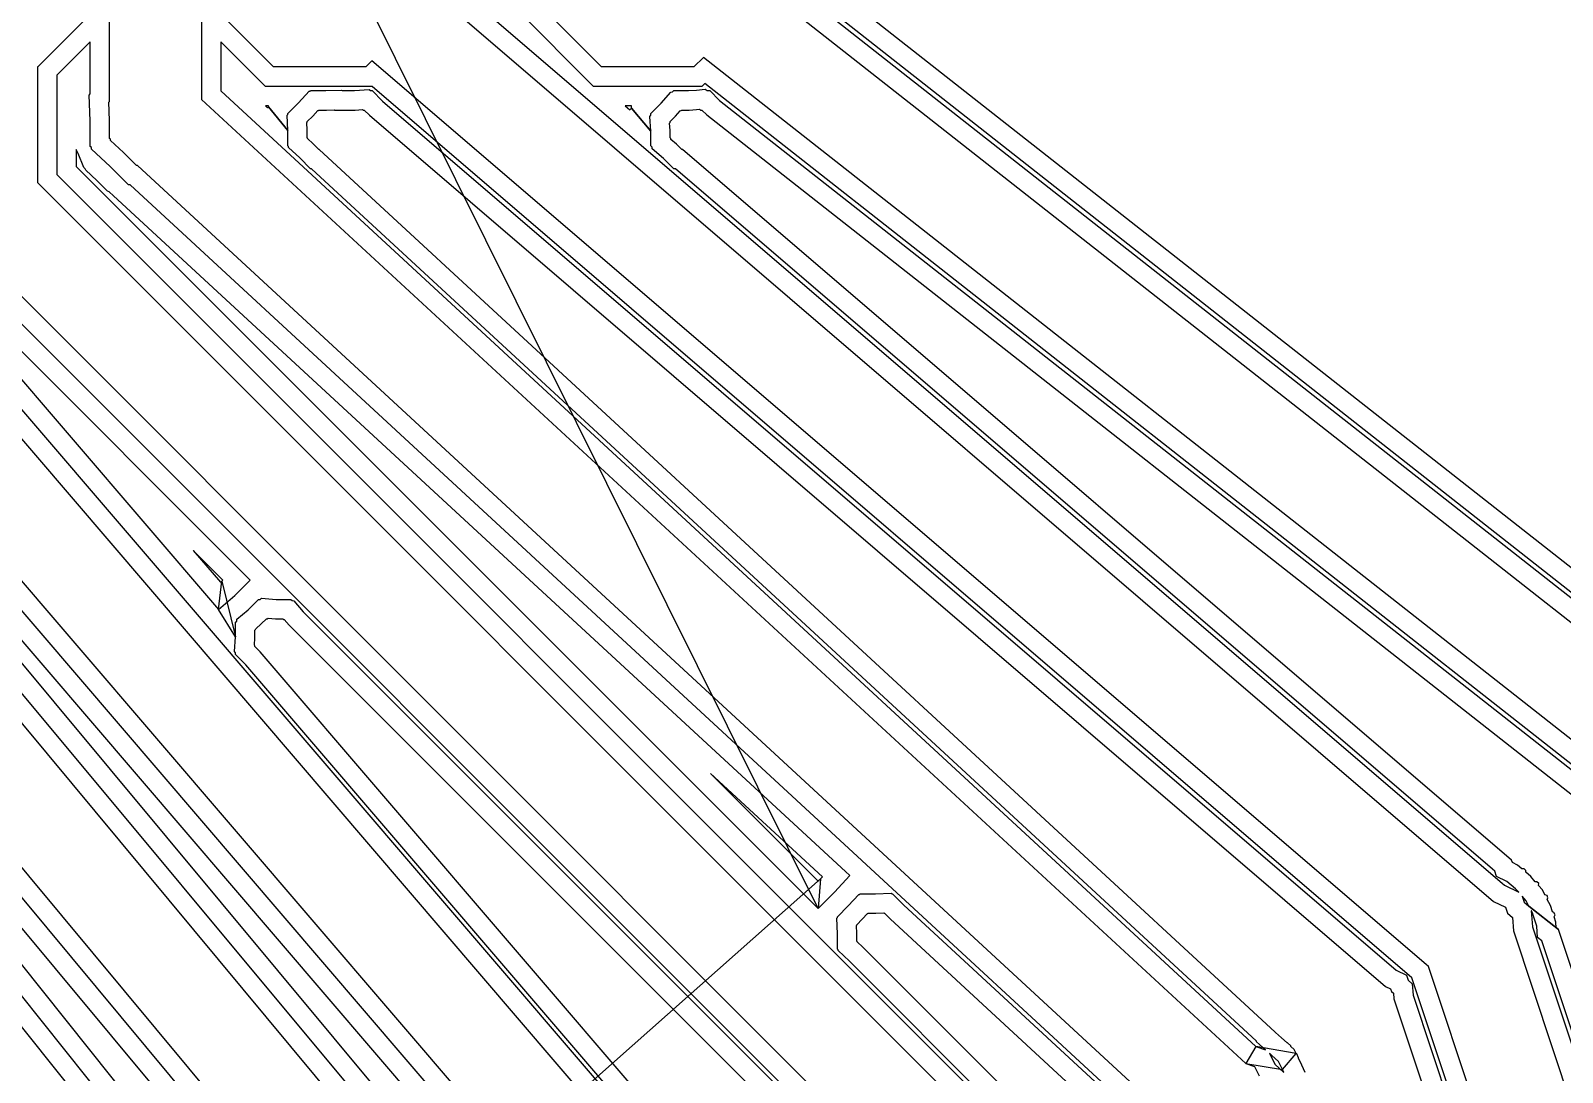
# Model space of a CAD drawing. Extents: x -122 to 0, y 0 to 97.
# Drawn here: x -96.85 to -84.99, y 54.85 to 62.92 of the extents above; entities that cross this region are included whole.
import ezdxf

# ---------------------------------------------------------------- set-up
doc = ezdxf.new("R2010")
doc.units = 0
doc.layers.add('milling', color=1, linetype='CONTINUOUS')
doc.layers.add('rapid_move', color=62, linetype='CONTINUOUS')

msp = doc.modelspace()

# ---------------------------------------------------------------- linework, layer by layer
at = {"layer": 'milling'}
for p, q in [((-96.2405, 62.3689), (-96.2405, 64.6226)), ((-95.5294, 64.6226), (-95.5294, 62.3856)), ((-91.0614, 63.3465), (-83.5873, 57.474)), ((-83.5774, 57.6993), (-90.7785, 63.3572)), ((-93.7514, 63.228), (-85.5267, 56.1783)), ((-93.6014, 63.297), (-85.4432, 56.3043)), ((-91.2114, 63.2736), (-83.5754, 57.2739)), ((-83.6767, 57.5865), (-90.8302, 63.2072)), ((-96.2914, 63.1423), (-96.7973, 62.6364)), ((-94.9726, 62.6364), (-95.4785, 63.1423)), ((-92.4326, 62.6364), (-92.9385, 63.1423)), ((-92.4948, 62.4864), (-93.0885, 63.0801)), ((-96.3905, 62.8311), (-96.6494, 62.5721)), ((-96.3905, 62.4276), (-96.3905, 62.8311)), ((-95.0348, 62.4864), (-95.3794, 62.8311)), ((-95.3794, 62.8311), (-95.3794, 62.4513)), ((-96.7973, 62.6364), (-96.7994, 62.6364)), ((-96.7994, 62.6364), (-96.7994, 61.7423)), ((-94.2573, 62.6364), (-94.9726, 62.6364)), ((-94.2096, 62.6842), (-94.2573, 62.6364)), ((-86.031, 55.6741), (-94.2096, 62.6842)), ((-91.7173, 62.6364), (-92.4326, 62.6364)), ((-91.6443, 62.7095), (-91.7173, 62.6364)), ((-83.9977, 56.7014), (-91.6443, 62.7095)), ((-96.6494, 62.5721), (-96.6494, 61.8044)), ((-91.6323, 62.5093), (-91.6551, 62.4864)), ((-84.1477, 56.6285), (-91.6323, 62.5093)), ((-96.3985, 62.419), (-96.3905, 62.4276)), ((-96.3905, 62.2197), (-96.3985, 62.419)), ((-95.5294, 62.3856), (-87.4451, 54.9231)), ((-95.3794, 62.4513), (-87.367, 55.0551)), ((-94.2092, 62.4864), (-95.0348, 62.4864)), ((-94.7777, 62.3597), (-94.6963, 62.4479)), ((-94.6963, 62.4479), (-94.6892, 62.4482)), ((-94.6892, 62.4482), (-94.6843, 62.4531)), ((-94.6843, 62.4531), (-94.5662, 62.4531)), ((-94.5662, 62.4531), (-94.446, 62.4579)), ((-94.446, 62.4579), (-94.4408, 62.4531)), ((-94.4408, 62.4531), (-94.3448, 62.4531)), ((-94.3448, 62.4531), (-94.2316, 62.4618)), ((-94.2316, 62.4618), (-94.2215, 62.4531)), ((-94.2215, 62.4531), (-94.2081, 62.4531)), ((-86.1602, 55.5872), (-94.2092, 62.4864)), ((-94.2081, 62.4531), (-94.128, 62.3729)), ((-94.128, 62.3729), (-86.2808, 55.6466)), ((-91.6551, 62.4864), (-92.4948, 62.4864)), ((-91.9705, 62.3563), (-91.8965, 62.4426)), ((-91.8965, 62.4426), (-91.8831, 62.4436)), ((-91.8831, 62.4436), (-91.8737, 62.4531)), ((-91.8737, 62.4531), (-91.7599, 62.4531)), ((-91.7599, 62.4531), (-91.6974, 62.4579)), ((-91.6974, 62.4579), (-91.6309, 62.4659)), ((-91.6309, 62.4659), (-91.6147, 62.4531)), ((-91.6147, 62.4531), (-91.594, 62.4531)), ((-91.594, 62.4531), (-91.5185, 62.3775)), ((-91.5185, 62.3775), (-84.3788, 56.7677)), ((-96.2461, 62.3629), (-96.2405, 62.3689)), ((-96.2405, 62.2233), (-96.2461, 62.3629)), ((-95.0114, 62.3364), (-95.0339, 62.3364)), ((-95.0339, 62.3364), (-95.0173, 62.3211)), ((-95.0173, 62.3211), (-95.0114, 62.3276)), ((-95.0114, 62.3276), (-95.0114, 62.3364)), ((-94.8614, 62.1436), (-95.0114, 62.3276)), ((-95.0114, 62.3276), (-94.8614, 62.1436)), ((-94.8662, 62.2638), (-94.8614, 62.269)), ((-94.8614, 62.1436), (-94.8662, 62.2638)), ((-94.8614, 62.276), (-94.7777, 62.3597)), ((-94.8614, 62.269), (-94.8614, 62.276)), ((-94.7114, 62.2139), (-94.6686, 62.2566)), ((-94.6686, 62.2566), (-94.6282, 62.3005)), ((-94.6282, 62.3005), (-94.6246, 62.3006)), ((-94.6246, 62.3006), (-94.6222, 62.3031)), ((-94.6222, 62.3031), (-94.5627, 62.3031)), ((-94.5627, 62.3031), (-94.5021, 62.3055)), ((-94.5021, 62.3055), (-94.4995, 62.3031)), ((-94.4995, 62.3031), (-94.3392, 62.3031)), ((-94.3392, 62.3031), (-94.2821, 62.3075)), ((-94.2821, 62.3075), (-94.277, 62.3031)), ((-94.277, 62.3031), (-94.2702, 62.3031)), ((-94.2702, 62.3031), (-94.2296, 62.2625)), ((-94.2296, 62.2625), (-86.3641, 55.5205)), ((-92.2008, 62.3364), (-92.2503, 62.3364)), ((-92.2503, 62.3364), (-92.2127, 62.3041)), ((-92.2127, 62.3041), (-92.2008, 62.318)), ((-92.2008, 62.318), (-92.2008, 62.3364)), ((-92.0508, 62.1393), (-92.2008, 62.318)), ((-92.2008, 62.318), (-92.0508, 62.1393)), ((-92.0595, 62.2525), (-92.0508, 62.2626)), ((-92.0508, 62.276), (-91.9705, 62.3563)), ((-92.0508, 62.2626), (-92.0508, 62.276)), ((-91.9008, 62.2139), (-91.8602, 62.2544)), ((-91.8602, 62.2544), (-91.8231, 62.2978)), ((-91.8231, 62.2978), (-91.8163, 62.2983)), ((-91.8163, 62.2983), (-91.8116, 62.3031)), ((-91.8116, 62.3031), (-91.7543, 62.3031)), ((-91.7543, 62.3031), (-91.6972, 62.3075)), ((-91.6972, 62.3075), (-91.6965, 62.3069)), ((-91.6965, 62.3069), (-91.6747, 62.3095)), ((-91.6747, 62.3095), (-91.6666, 62.3031)), ((-91.6666, 62.3031), (-91.6561, 62.3031)), ((-91.6561, 62.3031), (-91.6178, 62.2647)), ((-91.6178, 62.2647), (-84.4305, 56.6177)), ((-96.3905, 62.0205), (-96.3905, 62.2197)), ((-96.2405, 62.0826), (-96.2405, 62.2233)), ((-94.8614, 62.0255), (-94.8614, 62.1436)), ((-94.7138, 62.2077), (-94.7114, 62.2103)), ((-94.7114, 62.1471), (-94.7138, 62.2077)), ((-94.7114, 62.2103), (-94.7114, 62.2139)), ((-94.7114, 62.0876), (-94.7114, 62.1471)), ((-92.0508, 62.1393), (-92.0595, 62.2525)), ((-92.0508, 62.0255), (-92.0508, 62.1393)), ((-91.9052, 62.202), (-91.9008, 62.2071)), ((-91.9008, 62.1449), (-91.9052, 62.202)), ((-91.9008, 62.2071), (-91.9008, 62.2139)), ((-91.9008, 62.0876), (-91.9008, 62.1449)), ((-96.3821, 62.0122), (-96.3905, 62.0205)), ((-96.2346, 62.0768), (-96.2405, 62.0826)), ((-96.2343, 62.0686), (-96.2346, 62.0768)), ((-96.1329, 61.9751), (-96.2343, 62.0686)), ((-94.8565, 62.0206), (-94.8614, 62.0255)), ((-94.8562, 62.0135), (-94.8565, 62.0206)), ((-94.7089, 62.0852), (-94.7114, 62.0876)), ((-94.7088, 62.0816), (-94.7089, 62.0852)), ((-94.6646, 62.0408), (-94.7088, 62.0816)), ((-94.6222, 61.9984), (-94.6646, 62.0408)), ((-92.0413, 62.0161), (-92.0508, 62.0255)), ((-92.0403, 62.0027), (-92.0413, 62.0161)), ((-91.896, 62.0829), (-91.9008, 62.0876)), ((-91.8955, 62.0761), (-91.896, 62.0829)), ((-91.852, 62.0389), (-91.8955, 62.0761)), ((-91.8116, 61.9984), (-91.852, 62.0389)), ((-96.4854, 61.9668), (-96.4994, 61.997)), ((-96.4994, 61.997), (-96.4994, 61.8665)), ((-96.4407, 61.8586), (-96.4854, 61.9668)), ((-96.3817, 62.0005), (-96.3821, 62.0122)), ((-96.2361, 61.8661), (-96.3817, 62.0005)), ((-96.0323, 61.8744), (-96.1329, 61.9751)), ((-94.7678, 61.9319), (-94.8562, 62.0135)), ((-94.6843, 61.8484), (-94.7678, 61.9319)), ((-94.6186, 61.9984), (-94.6222, 61.9984)), ((-87.2165, 55.1658), (-94.6186, 61.9984)), ((-91.9541, 61.9289), (-92.0403, 62.0027)), ((-91.8737, 61.8484), (-91.9541, 61.9289)), ((-91.8048, 61.9984), (-91.8116, 61.9984)), ((-85.3873, 56.4977), (-91.8048, 61.9984)), ((-96.6494, 61.8044), (-88.5864, 53.7413)), ((-96.4994, 61.8665), (-90.7557, 56.1227)), ((-96.431, 61.849), (-96.4407, 61.8586)), ((-96.4254, 61.8367), (-96.431, 61.849)), ((-96.3396, 61.7576), (-96.4254, 61.8367)), ((-96.0944, 61.7244), (-96.2361, 61.8661)), ((-96.0239, 61.8744), (-96.0323, 61.8744)), ((-87.9189, 54.3928), (-96.0239, 61.8744)), ((-94.6773, 61.8484), (-94.6843, 61.8484)), ((-87.3619, 55.0958), (-94.6773, 61.8484)), ((-91.8602, 61.8484), (-91.8737, 61.8484)), ((-85.5164, 56.4107), (-91.8602, 61.8484)), ((-96.7994, 61.7423), (-88.6794, 53.6223)), ((-96.2563, 61.6742), (-96.3396, 61.7576)), ((-96.2437, 61.669), (-96.2563, 61.6742)), ((-90.511, 56.3773), (-96.2437, 61.669)), ((-96.0825, 61.7244), (-96.0944, 61.7244)), ((-88.0408, 54.3012), (-96.0825, 61.7244)), ((-97.7694, 61.2024), (-95.3982, 58.436)), ((-89.221, 53.1581), (-97.3023, 61.2394)), ((-98.0694, 61.0915), (-90.5442, 52.3121)), ((-97.9194, 61.147), (-90.4336, 52.4136)), ((-89.3564, 53.0815), (-97.3644, 61.0894)), ((-95.1515, 58.6645), (-97.5263, 61.0392)), ((-91.3063, 52.1085), (-98.6857, 60.7178)), ((-91.5105, 52.1163), (-98.7963, 60.6163)), ((-99.1894, 60.508), (-92.971, 53.046)), ((-99.0394, 60.5623), (-92.8604, 53.1475)), ((-92.6497, 53.2149), (-98.9061, 60.514)), ((-99.3394, 60.4536), (-93.082, 52.9449)), ((-93.7005, 52.5763), (-99.9579, 60.085)), ((-100.3094, 59.9199), (-95.3956, 53.7777)), ((-95.1777, 53.8803), (-100.1795, 59.8824)), ((-93.8505, 52.5219), (-100.0689, 59.9839)), ((-100.6094, 59.8147), (-95.6197, 53.5776)), ((-100.4594, 59.8673), (-95.5078, 53.6778)), ((-95.3637, 58.6645), (-95.5927, 58.8935)), ((-95.5927, 58.8935), (-95.3819, 58.6476)), ((-95.3982, 58.436), (-95.3725, 58.6556)), ((-95.3819, 58.6476), (-95.3725, 58.6556)), ((-95.3725, 58.6556), (-95.3637, 58.6645)), ((-95.3725, 58.6556), (-95.3725, 58.6556)), ((-95.3725, 58.6556), (-95.2653, 58.2248)), ((-95.2706, 58.5454), (-95.1515, 58.6645)), ((-95.3982, 58.436), (-95.2706, 58.5454)), ((-95.1685, 58.4354), (-95.0882, 58.5157)), ((-95.0882, 58.5157), (-95.0748, 58.5157)), ((-95.0748, 58.5157), (-95.0647, 58.5244)), ((-95.0647, 58.5244), (-94.9515, 58.5157)), ((-94.9515, 58.5157), (-94.8377, 58.5157)), ((-94.8377, 58.5157), (-94.8283, 58.5062)), ((-94.8283, 58.5062), (-94.8149, 58.5052)), ((-94.8149, 58.5052), (-94.7411, 58.419)), ((-95.2653, 58.2248), (-95.3982, 58.436)), ((-95.2653, 58.3386), (-95.2558, 58.348)), ((-95.2558, 58.348), (-95.2548, 58.3614)), ((-95.2548, 58.3614), (-95.1685, 58.4354)), ((-95.0666, 58.3251), (-95.0261, 58.3657)), ((-95.0261, 58.3657), (-95.0193, 58.3657)), ((-95.0193, 58.3657), (-95.0142, 58.3701)), ((-95.0142, 58.3701), (-94.9571, 58.3657)), ((-94.9571, 58.3657), (-94.8998, 58.3657)), ((-94.8998, 58.3657), (-94.8951, 58.3609)), ((-94.8951, 58.3609), (-94.8883, 58.3604)), ((-94.8883, 58.3604), (-94.8511, 58.3169)), ((-94.7411, 58.419), (-89.472, 53.15)), ((-95.274, 58.1116), (-95.2653, 58.2248)), ((-95.2653, 58.2248), (-95.2653, 58.3386)), ((-95.1153, 58.2765), (-95.1105, 58.2812)), ((-95.1153, 58.2192), (-95.1153, 58.2765)), ((-95.1105, 58.2812), (-95.11, 58.288)), ((-95.11, 58.288), (-95.0666, 58.3251)), ((-94.8511, 58.3169), (-89.5649, 53.0308)), ((-95.2653, 58.1015), (-95.274, 58.1116)), ((-95.1197, 58.1621), (-95.1153, 58.2192)), ((-95.1153, 58.157), (-95.1197, 58.1621)), ((-95.1153, 58.1502), (-95.1153, 58.157)), ((-95.0747, 58.1096), (-95.1153, 58.1502)), ((-90.3394, 52.5853), (-95.0747, 58.1096)), ((-95.2653, 58.0881), (-95.2653, 58.1015)), ((-95.1851, 58.008), (-95.2653, 58.0881)), ((-90.4894, 52.5299), (-95.1851, 58.008)), ((-90.723, 56.3688), (-91.5891, 57.1683)), ((-91.5891, 57.1683), (-90.7556, 56.3349)), ((-85.3807, 56.4777), (-85.3873, 56.4977)), ((-85.341, 56.458), (-85.3807, 56.4777)), ((-85.3075, 56.4292), (-85.341, 56.458)), ((-90.7387, 56.3518), (-90.7557, 56.1227)), ((-90.7556, 56.3349), (-90.7387, 56.3518)), ((-90.7387, 56.3518), (-90.723, 56.3688)), ((-90.6303, 56.2481), (-90.511, 56.3773)), ((-85.5032, 56.3712), (-85.5164, 56.4107)), ((-85.4247, 56.3321), (-85.5032, 56.3712)), ((-85.358, 56.2749), (-85.4247, 56.3321)), ((-85.2906, 56.4305), (-85.3075, 56.4292)), ((-85.2781, 56.416), (-85.2906, 56.4305)), ((-85.2771, 56.4032), (-85.2781, 56.416)), ((-85.2378, 56.3696), (-85.2771, 56.4032)), ((-85.2039, 56.3304), (-85.2378, 56.3696)), ((-85.191, 56.3295), (-85.2039, 56.3304)), ((-85.1768, 56.3173), (-85.191, 56.3295)), ((-90.7557, 56.1227), (-90.6303, 56.2481)), ((-90.5231, 56.1431), (-90.4418, 56.2313)), ((-90.4418, 56.2313), (-90.4347, 56.2315)), ((-90.4347, 56.2315), (-90.4298, 56.2365)), ((-90.4298, 56.2365), (-90.3116, 56.2365)), ((-90.3116, 56.2365), (-90.1915, 56.2413)), ((-90.1915, 56.2413), (-90.1863, 56.2365)), ((-90.1863, 56.2365), (-90.1793, 56.2365)), ((-90.1793, 56.2365), (-90.0954, 56.1525)), ((-85.4432, 56.3043), (-85.3315, 56.2484)), ((-85.3579, 56.2749), (-85.358, 56.2749)), ((-85.3436, 56.2627), (-85.3579, 56.2749)), ((-85.3319, 56.2493), (-85.3436, 56.2627)), ((-85.332, 56.2489), (-85.3319, 56.2493)), ((-85.3315, 56.2484), (-85.332, 56.2489)), ((-85.2745, 56.1828), (-85.3047, 56.2176)), ((-85.3047, 56.2176), (-85.2897, 56.1727)), ((-85.178, 56.3004), (-85.1768, 56.3173)), ((-85.1491, 56.2672), (-85.178, 56.3004)), ((-85.1291, 56.2276), (-85.1491, 56.2672)), ((-85.1129, 56.2223), (-85.1291, 56.2276)), ((-85.107, 56.2047), (-85.1129, 56.2223)), ((-90.7557, 56.1227), (-90.7557, 56.1227)), ((-90.6069, 56.0594), (-90.5231, 56.1431)), ((-90.3081, 56.0865), (-90.2476, 56.0889)), ((-90.2476, 56.0889), (-90.245, 56.0865)), ((-90.0954, 56.1525), (-88.156, 54.3624)), ((-85.5267, 56.1783), (-85.4342, 56.1321)), ((-85.4342, 56.1321), (-85.4188, 56.0858)), ((-85.2897, 56.1727), (-85.2538, 56.1419)), ((-85.2538, 56.1419), (-85.2745, 56.1828)), ((-85.0253, 55.9592), (-85.2538, 56.1419)), ((-85.2538, 56.1419), (-85.0253, 55.9592)), ((-85.2349, 56.1045), (-85.2352, 56.1053)), ((-85.2352, 56.1053), (-85.2256, 55.9805)), ((-85.2346, 56.1044), (-85.2349, 56.1045)), ((-85.2265, 56.0885), (-85.2346, 56.1044)), ((-85.2206, 56.0707), (-85.2265, 56.0885)), ((-85.1111, 56.1923), (-85.107, 56.2047)), ((-85.0874, 56.1456), (-85.1111, 56.1923)), ((-85.0712, 56.097), (-85.0874, 56.1456)), ((-85.0598, 56.0914), (-85.0712, 56.097)), ((-85.0511, 56.0741), (-85.0598, 56.0914)), ((-90.6117, 56.0472), (-90.6069, 56.0524)), ((-90.6069, 55.9271), (-90.6117, 56.0472)), ((-90.6069, 56.0524), (-90.6069, 56.0594)), ((-90.4593, 55.9911), (-90.4569, 55.9937)), ((-90.4569, 55.9306), (-90.4593, 55.9911)), ((-90.4569, 55.9973), (-90.4141, 56.0401)), ((-90.4569, 55.9937), (-90.4569, 55.9973)), ((-90.4141, 56.0401), (-90.3737, 56.0839)), ((-90.3737, 56.0839), (-90.3701, 56.084)), ((-90.3701, 56.084), (-90.3677, 56.0865)), ((-90.3677, 56.0865), (-90.3081, 56.0865)), ((-90.245, 56.0865), (-90.2414, 56.0865)), ((-90.2414, 56.0865), (-90.1983, 56.0433)), ((-90.1983, 56.0433), (-88.234, 54.2302)), ((-85.4188, 56.0858), (-85.3817, 56.0541)), ((-85.3817, 56.0541), (-85.3738, 55.9508)), ((-85.2256, 55.9805), (-84.0131, 52.343)), ((-85.1927, 55.987), (-85.2206, 56.0707)), ((-85.186, 55.8994), (-85.1927, 55.987)), ((-85.0586, 56.0592), (-85.0511, 56.0741)), ((-85.0446, 56.0172), (-85.0586, 56.0592)), ((-85.0412, 55.9728), (-85.0446, 56.0172)), ((-85.0253, 55.9592), (-85.0412, 55.9728)), ((-90.6069, 55.8089), (-90.6069, 55.9271)), ((-90.4569, 55.871), (-90.4569, 55.9306)), ((-90.4544, 55.8686), (-90.4569, 55.871)), ((-90.4543, 55.865), (-90.4544, 55.8686)), ((-90.4101, 55.8243), (-90.4543, 55.865)), ((-85.3738, 55.9508), (-84.1443, 52.2621)), ((-85.1545, 55.8725), (-85.186, 55.8994)), ((-84.7101, 54.5391), (-85.1545, 55.8725)), ((-84.5601, 54.5636), (-85.0253, 55.9592)), ((-90.6019, 55.804), (-90.6069, 55.8089)), ((-90.6017, 55.7969), (-90.6019, 55.804)), ((-90.5134, 55.7155), (-90.6017, 55.7969)), ((-88.5159, 53.93), (-90.4101, 55.8243)), ((-88.6513, 53.8533), (-90.5134, 55.7155)), ((-86.2808, 55.6466), (-86.2019, 55.6072)), ((-84.8105, 52.0123), (-86.031, 55.6741)), ((-86.3641, 55.5205), (-86.3246, 55.5008)), ((-86.3246, 55.5008), (-86.318, 55.481)), ((-86.2019, 55.6072), (-86.1888, 55.5677)), ((-86.1888, 55.5677), (-86.1573, 55.5408)), ((-84.9951, 52.0919), (-86.1602, 55.5872)), ((-86.1573, 55.5408), (-86.1506, 55.4532)), ((-86.318, 55.481), (-86.3021, 55.4674)), ((-86.3021, 55.4674), (-86.2987, 55.423)), ((-86.2987, 55.423), (-85.438, 52.841)), ((-86.1506, 55.4532), (-85.3068, 52.9219)), ((-87.2163, 55.1629), (-87.2165, 55.1658)), ((-87.1693, 55.1222), (-87.2163, 55.1629)), ((-87.367, 55.0551), (-87.4451, 54.9231)), ((-87.0548, 54.9994), (-87.367, 55.0551)), ((-87.367, 55.0551), (-87.292, 55.0301)), ((-87.367, 55.0551), (-87.367, 55.0551)), ((-87.3615, 55.0903), (-87.3619, 55.0958)), ((-87.292, 55.0301), (-87.3615, 55.0903)), ((-87.1258, 55.082), (-87.1693, 55.1222)), ((-87.1231, 55.0821), (-87.1258, 55.082)), ((-87.0961, 55.0587), (-87.1231, 55.0821)), ((-87.0959, 55.0542), (-87.0961, 55.0587)), ((-87.0703, 55.0307), (-87.0959, 55.0542)), ((-87.0548, 54.9994), (-87.0703, 55.0307)), ((-87.4451, 54.9231), (-87.161, 54.877)), ((-87.4451, 54.9231), (-87.3778, 54.9007)), ((-87.2432, 54.9862), (-87.2613, 55.0029)), ((-87.2613, 55.0029), (-87.2191, 54.9186)), ((-87.2432, 54.9858), (-87.2432, 54.9862)), ((-87.1923, 54.9391), (-87.2432, 54.9858)), ((-87.2191, 54.9186), (-87.1499, 54.8548)), ((-87.1616, 54.8771), (-87.1923, 54.9391)), ((-87.161, 54.877), (-87.0548, 54.9994)), ((-87.0504, 54.998), (-87.0548, 54.9994)), ((-87.0548, 54.9994), (-87.0548, 54.9994)), ((-87.0359, 54.9665), (-87.0504, 54.998)), ((-87.0368, 54.9639), (-87.0359, 54.9665)), ((-87.0104, 54.9111), (-87.0368, 54.9639)), ((-86.9843, 54.8545), (-87.0104, 54.9111)), ((-87.3778, 54.9007), (-87.341, 54.827)), ((-87.161, 54.877), (-87.1616, 54.8771)), ((-87.1499, 54.8548), (-87.161, 54.877))]:
    msp.add_line(p, q, dxfattribs=at)
at = {"layer": 'rapid_move'}
for p, q in [((-90.7557, 56.1227), (-95.7785, 66.2255)), ((-101.2943, 47.0032), (-90.7387, 56.3518))]:
    msp.add_line(p, q, dxfattribs=at)

doc.saveas('drawing.dxf')
